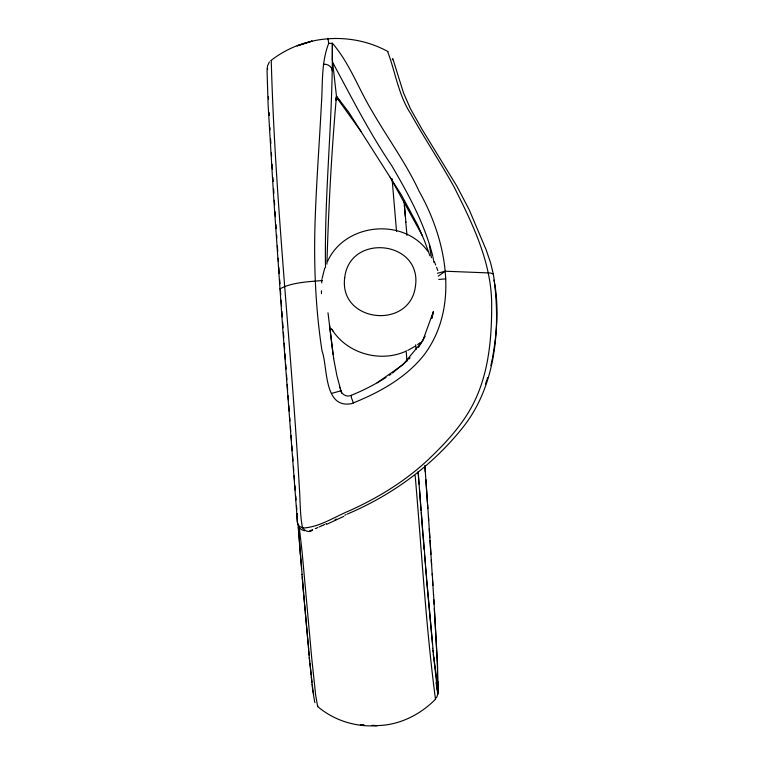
<?xml version="1.0" encoding="UTF-8"?>
<svg xmlns="http://www.w3.org/2000/svg" width="764" height="764" viewBox="0 0 764 764"><rect width="100%" height="100%" fill="white"/><g stroke="black" fill="none" stroke-linecap="round" stroke-linejoin="round"><path stroke-width="1.15" d="M332.302 58.971L332.378 43.242L328.673 43.443C321.014 63.04 322.876 84.288 321.357 104.84C319.562 140.079 316.898 175.281 315.503 210.539C313.441 257.411 314.902 304.54 322.016 350.953C327.928 366.644 323.306 408.864 351.478 403.659C378.925 392.753 406.181 377.96 424.593 354.248C459.832 306.374 446.453 239.59 419.14 191.334C406.123 163.162 387.587 138.169 372.202 111.343C358.545 88.958 349.711 63.231 332.378 43.242L332.34 60.346C331.824 129.479 324.308 198.449 325.521 267.61M279.911 288.916C291.265 282.384 309.105 281.687 322.484 280.512M326.897 264.143C328.558 208.104 331.5 152.017 336.466 96.178L332.302 59.086M321.396 290.836L321.472 293.691M438.106 681.918L437.868 694.046L436.578 697.618M321.73 282.861L321.873 279.443M429.931 255.739L424.326 240.393L417.612 224.931L401.463 195.087L348.68 112.136L336.504 96.168L335.702 99.454M435.728 697.857L435.537 699.175C419.102 715.973 395.79 726.936 372.03 725.428M303.203 528.039L299.383 526.406L297.53 523.168L282.661 327.441L273.608 196.386L268.126 104.926L267.056 70.976L267.524 65.952L269.367 61.922M271.258 60.738C275.03 201.133 291.476 348.164 299.488 490.077C300.271 501.786 300.061 513.618 302.019 525.221C302.162 530.101 309.048 533.807 312.677 529.958M392.285 59.726L392.791 58.608L403.535 92.941L410.411 108.66L421.909 129.068L456.776 186.015L469.192 209.747L486.2 249.943L490.517 262.577L493.353 274.219M492.408 358.354C496.839 333.811 498.892 308.417 494.69 283.683M317.843 705.86L317.643 706.528C334.078 720.5 355.785 727.261 377.263 725.657L372.756 725.389M491.663 362.031L492.217 359.281M298.342 524.964L300.262 554.158M433.016 312.992L431.736 318.445L433.455 311.397L422.702 340.897L403.029 364.638L377.12 382.783M490.851 365.717L491.462 362.957M322.112 278.44L324.767 268.011M267.238 68.645L267.792 69.218M387.72 51.866C394.931 70.412 398.55 95.595 410.745 113.731C424.526 138.57 440.427 162.159 454.122 187.046C472.314 223.289 491.042 261.336 491.653 302.754C491.921 338.509 488.798 375.974 471.121 407.833C460.568 426.789 445.67 442.881 430.122 457.837C406.83 480.193 379.097 497.345 349.769 510.591C334.594 516.817 320.059 526.912 303.279 528.039M487.031 379.479L487.613 377.655M485.455 384.015L486.735 380.396M425.137 336.275L418.557 347.4M327.431 261.67C344.421 223.269 403.048 217.043 427.659 251.089M408.74 359.214L410.058 357.838M438.269 276.138L445.288 271.22L490.373 272.987L493.324 274.056M407.384 360.579L392.515 373.052M419.913 342.807L417.621 344.564M435.48 699.213C425.749 625.439 421.642 550.013 415.167 475.571M389.287 375.315L390.91 374.188M270.895 60.585C303.938 34.561 351.469 31.448 388.131 51.656M415.253 346.216L407.785 350.409M385.982 377.492C374.541 384.664 362.442 390.948 349.855 395.857C346.226 396.764 342.129 394.568 341.021 390.967M312.591 529.719L309.592 530.875M437.419 273.264L445.288 271.22M298.256 528.086L299.345 527.857L302.162 552.506L311.75 658.406L315.713 695.488L317.643 706.528M326.801 524.276L343.771 516.369M335.09 519.692L336.361 519.1M347.248 514.086C391.474 495.416 431.402 466.451 461.599 429.015C496.447 386.508 501.05 326.801 493.391 274.391M344.812 515.203L346.025 514.649M325.884 523.932L326.457 523.674M323.602 524.973L324.738 524.457M351.383 395.351L351.325 397.452L353.417 402.991M323.038 525.231L321.911 525.737M321.348 525.985L319.142 526.969M317.805 527.542L316.63 528.039M316.057 528.277L315.226 528.612M405.235 351.536C380.214 362.47 348.193 353.818 332.923 330.946M311.798 41.17L297.139 45.85L311.932 41.151M331.433 393.431L340.916 390.815L341.527 393.068M438.794 279.443L445.727 278.86M335.902 100.361L336.59 100.275M323.325 64.281C327.393 63.613 332.006 66.478 332.321 70.785M363.75 724.874L360.369 724.673L363.865 724.902M303.814 530.598L304.444 530.789M303.203 530.378C296.193 527.943 297.186 519.358 297.091 513.484M339.846 100.867L337.468 98.699L336.542 96.216M314.424 700.216L312.6 689.453L308.857 653.172M337.468 98.699L361.191 131.609M331.366 328.587L332.311 330.048M332.13 329.781L333.104 331.213M333.028 63.059C351.679 97.696 369.499 132.831 391.617 165.454C408.348 194.046 424.593 223.718 432.739 256.016M390.194 177.229L422.616 236.086M314.338 700.999L314.978 702.641M434.42 261.689L435.69 265.032M436.54 267.257L437.81 270.59M297.607 515.127L297.253 514.01M340.973 390.824L336.886 375.573L333.448 357.571M340.734 391.416L340.343 390.041M339.579 387.281L339.77 387.969M493.983 280.101L494.356 281.887M313.651 694.4L312.992 690.264M432.93 256.914L433.436 259.636M429.387 244.948L431.45 257.678M433.608 260.543L433.895 262.367M333.667 358.583L327.985 312.791M436.024 682.414L437.868 694.046L432.959 650.298M437.027 687.753L438.011 692.184L437.486 663.467L433.532 593.991M328.673 43.443L327.976 38.2L328.119 39.327M333.028 354.448L329.504 324.796M312.839 689.185L312.247 684.41M311.998 682.29L311.397 676.837M311.177 674.822L310.003 663.286M433.866 657.651L437.638 686.645L437.419 665.444L434.344 608.612M433.312 652.112L432.768 648.302M433.331 654.175L433.694 657.909M432.93 648.168L426.455 578.176M309.267 657.479L309.668 661.605M432.539 644.033L425.491 566.668M308.942 652.361L302.974 587.067M308.646 650.947L309.219 655.226M308.284 645.293L307.596 637.778M308.379 646.344L308.666 649.39M307.491 636.67L305.313 612.155M392.066 178.786L396.545 231.416M303.824 594.927L304.444 602.175M304.616 604.209L305.228 611.19M403.984 200.837L405.904 222.286M404.423 205.946L405.302 216.384M426.598 577.25L424.498 554.568M302.315 577.087L303.098 586.37M302.468 581.003L303.738 593.867M405.741 221.703L406.983 235.322M425.51 564.329L423.036 533.912M300.395 553.948L300.624 556.755M300.701 557.701L301.618 568.741M302.114 574.729L298.189 526.702M301.904 574.299L302.401 580.172M421.336 512.606L424.096 549.574M295.735 495.979L296.04 499.962M296.508 505.883L296.814 509.722M415.74 344.784L416.103 349.406M419.617 490.478L422.75 532.661M406.142 350.581L406.935 360.78M293.004 460.921L292.612 455.85M293.443 466.623L293.72 470.28M294.15 475.752L294.503 480.289M294.923 485.703L295.276 490.192M418.204 472.047L421.021 510.457M419.016 484.128L418.099 471.837M289.699 417.583L289.948 420.868M290.416 427.133L290.731 431.259M291.046 435.384L291.437 440.522M291.829 445.651L292.22 450.76M286.519 374.952L286.872 379.689M287.216 384.426L287.636 390.098M288.047 395.599L288.381 400.002M288.792 405.503L289.203 410.994M424.803 465.381L425.252 471.703M283.415 332.311L283.807 337.783M284.198 343.132L284.619 348.995M284.962 353.703L285.392 359.596M285.736 364.313L286.089 369.041M425.901 479.706L427.84 508.604M424.985 466.89L427.429 502.588M281.123 300.156L281.572 306.412M281.926 311.483L282.308 316.888M282.699 322.312L283.091 327.756M280.398 289.833L280.76 294.99M278.85 267.562L279.271 273.569M279.691 279.624L279.968 283.702M428.489 516.913L429.807 537.741M427.659 504.737L428.652 520.446M277.361 245.798L277.743 251.394M278.211 258.184L278.44 261.603M276.625 234.777L276.845 238.062M430.075 540.492L432.271 575.368M429.292 528.841L430.906 554.349M275.938 224.616L276.215 228.656M275.097 211.781L275.412 216.67M432.243 573.64L433.503 594.965M431.259 559.726L431.603 565.026M274.343 200.302L274.658 205.038M273.627 189.052L273.904 193.445M432.586 580.411L432.901 585.358M272.882 177.382L273.149 181.565M433.799 599.616L434.076 604.171M272.07 164.26L272.366 169.025M271.382 152.867L271.583 156.238M270.848 143.727L270.571 138.905M269.931 127.559L270.055 129.756M269.148 112.614L269.291 115.402M268.431 96.837L268.527 99.196M344.717 277.618C338.614 322.78 410.497 330.401 415.521 285.698C421.623 240.526 349.731 232.905 344.717 277.618"/></g></svg>
